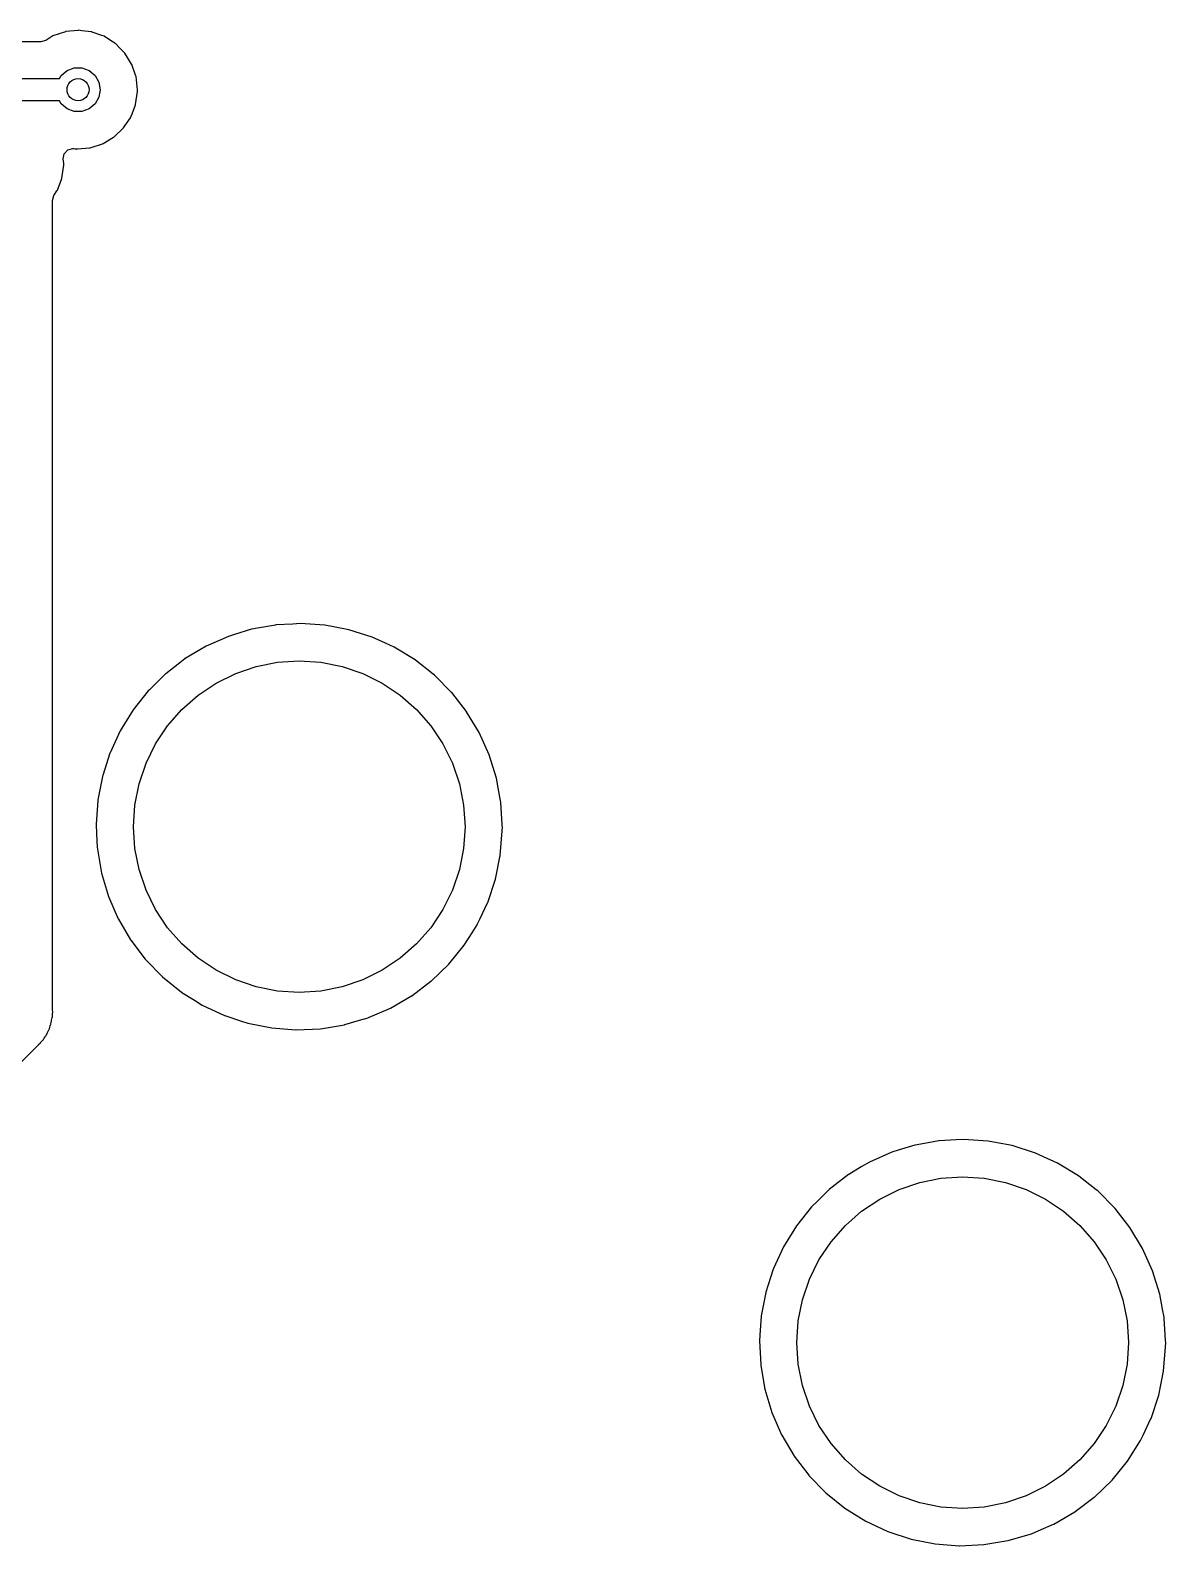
# Model space of a CAD drawing. Extents: x -3.92 to 3.92, y 0.02 to 7.83.
# Drawn here: x -1.463 to -0.856, y 4.616 to 5.425 of the extents above; entities that cross this region are included whole.
import ezdxf

# ---------------------------------------------------------------- set-up
doc = ezdxf.new("R2010")
doc.units = 0
doc.header["$MEASUREMENT"] = 0
doc.layers.add('BLACK', color=7, linetype='CONTINUOUS')

msp = doc.modelspace()

# ---------------------------------------------------------------- linework, layer by layer
at = {"layer": 'BLACK', "linetype": 'CONTINUOUS'}
for p, q in [((-1.44382, 5.42468), (-1.45051, 5.4224)), ((-1.44354, 5.42471), (-1.44382, 5.42468)), ((-1.43706, 5.42539), (-1.44354, 5.42471)), ((-1.44354, 5.42471), (-1.44354, 5.42471)), ((-1.43679, 5.42542), (-1.43706, 5.42539)), ((-1.43706, 5.42539), (-1.43706, 5.42539)), ((-1.43507, 5.42521), (-1.43679, 5.42542)), ((-1.43004, 5.42461), (-1.43507, 5.42521)), ((-1.42977, 5.42458), (-1.43004, 5.42461)), ((-1.43004, 5.42461), (-1.43004, 5.42461)), ((-1.4295, 5.42449), (-1.42977, 5.42458)), ((-1.4295, 5.42448), (-1.4295, 5.42449)), ((-1.42428, 5.42262), (-1.4295, 5.42448)), ((-1.45693, 5.41931), (-1.68638, 5.41931)), ((-1.45433, 5.42005), (-1.45693, 5.41931)), ((-1.45051, 5.4224), (-1.45433, 5.42005)), ((-1.4231, 5.42221), (-1.42428, 5.42262)), ((-1.41973, 5.42006), (-1.4231, 5.42221)), ((-1.4174, 5.41859), (-1.41973, 5.42006)), ((-1.41714, 5.41842), (-1.4174, 5.41859)), ((-1.41694, 5.41822), (-1.41714, 5.41842)), ((-1.41465, 5.41592), (-1.41694, 5.41822)), ((-1.41694, 5.41822), (-1.41694, 5.41822)), ((-1.41215, 5.4134), (-1.41465, 5.41592)), ((-1.41201, 5.41317), (-1.41215, 5.4134)), ((-1.41063, 5.41096), (-1.41201, 5.41317)), ((-1.40841, 5.4074), (-1.41063, 5.41096)), ((-1.40831, 5.40714), (-1.40841, 5.4074)), ((-1.82069, 5.39961), (-1.44703, 5.39961)), ((-1.44703, 5.39961), (-1.44606, 5.40129)), ((-1.44606, 5.40129), (-1.44291, 5.40393)), ((-1.44291, 5.40393), (-1.43906, 5.40533)), ((-1.43906, 5.40533), (-1.43496, 5.40533)), ((-1.43496, 5.40533), (-1.4311, 5.40393)), ((-1.4311, 5.40393), (-1.42796, 5.40129)), ((-1.42796, 5.40129), (-1.42591, 5.39774)), ((-1.40632, 5.40142), (-1.40831, 5.40714)), ((-1.40608, 5.40073), (-1.40632, 5.40142)), ((-1.40529, 5.3937), (-1.40608, 5.40073)), ((-1.42591, 5.39774), (-1.4252, 5.3937)), ((-1.4252, 5.3937), (-1.42591, 5.38966)), ((-1.40629, 5.38581), (-1.40531, 5.39282)), ((-1.40531, 5.39282), (-1.40529, 5.3937)), ((-1.44703, 5.3878), (-1.82069, 5.3878)), ((-1.44606, 5.38611), (-1.44703, 5.3878)), ((-1.44291, 5.38347), (-1.44606, 5.38611)), ((-1.43906, 5.38207), (-1.44291, 5.38347)), ((-1.4311, 5.38347), (-1.43496, 5.38207)), ((-1.42796, 5.38611), (-1.4311, 5.38347)), ((-1.42591, 5.38966), (-1.42796, 5.38611)), ((-1.40822, 5.38073), (-1.40639, 5.38555)), ((-1.40639, 5.38555), (-1.40629, 5.38581)), ((-1.40639, 5.38555), (-1.40639, 5.38555)), ((-1.43496, 5.38207), (-1.43906, 5.38207)), ((-1.41202, 5.37435), (-1.40911, 5.37873)), ((-1.40911, 5.37873), (-1.4088, 5.3792)), ((-1.4088, 5.3792), (-1.40822, 5.38073)), ((-1.42367, 5.36496), (-1.41807, 5.3683)), ((-1.41807, 5.3683), (-1.41783, 5.36844)), ((-1.41807, 5.3683), (-1.41807, 5.3683)), ((-1.41783, 5.36844), (-1.41271, 5.37331)), ((-1.41271, 5.37331), (-1.41202, 5.37435)), ((-1.44493, 5.35675), (-1.44445, 5.3595)), ((-1.44445, 5.3595), (-1.44255, 5.36155)), ((-1.44255, 5.36155), (-1.43985, 5.36226)), ((-1.43985, 5.36226), (-1.43935, 5.36222)), ((-1.43935, 5.36222), (-1.43859, 5.36212)), ((-1.43859, 5.36212), (-1.43795, 5.36203)), ((-1.43795, 5.36203), (-1.43795, 5.36203)), ((-1.43795, 5.36203), (-1.43767, 5.36199)), ((-1.43767, 5.36199), (-1.4374, 5.36202)), ((-1.4374, 5.36202), (-1.43091, 5.36261)), ((-1.4374, 5.36202), (-1.4374, 5.36202)), ((-1.43091, 5.36261), (-1.43063, 5.36263)), ((-1.43091, 5.36261), (-1.43091, 5.36261)), ((-1.43063, 5.36263), (-1.42391, 5.36482)), ((-1.42391, 5.36482), (-1.42367, 5.36496)), ((-1.44566, 5.34644), (-1.44468, 5.35345)), ((-1.44466, 5.35433), (-1.44493, 5.35675)), ((-1.44468, 5.35345), (-1.44466, 5.35433)), ((-1.44807, 5.34009), (-1.44576, 5.34618)), ((-1.44576, 5.34618), (-1.44566, 5.34644)), ((-1.44576, 5.34618), (-1.44576, 5.34618)), ((-1.45077, 5.33443), (-1.44994, 5.33717)), ((-1.44994, 5.33717), (-1.44832, 5.3396)), ((-1.44832, 5.3396), (-1.44817, 5.33983)), ((-1.44817, 5.33983), (-1.44807, 5.34009)), ((-1.45077, 4.90302), (-1.45077, 5.33443)), ((-1.32233, 5.10826), (-1.33137, 5.10777)), ((-1.31848, 5.10848), (-1.32233, 5.10826)), ((-1.31833, 5.10848), (-1.31848, 5.10848)), ((-1.31848, 5.10848), (-1.31848, 5.10848)), ((-1.3053, 5.10763), (-1.31833, 5.10848)), ((-1.35671, 5.10168), (-1.36865, 5.0964)), ((-1.35354, 5.10265), (-1.35671, 5.10168)), ((-1.34437, 5.10544), (-1.35354, 5.10265)), ((-1.34422, 5.10549), (-1.34437, 5.10544)), ((-1.34437, 5.10544), (-1.34437, 5.10544)), ((-1.34125, 5.10601), (-1.34422, 5.10549)), ((-1.33151, 5.10774), (-1.34125, 5.10601)), ((-1.33137, 5.10777), (-1.33151, 5.10774)), ((-1.33151, 5.10774), (-1.33151, 5.10774)), ((-1.30515, 5.1076), (-1.3053, 5.10763)), ((-1.30067, 5.10676), (-1.30515, 5.1076)), ((-1.30515, 5.1076), (-1.30515, 5.1076)), ((-1.29247, 5.10522), (-1.30067, 5.10676)), ((-1.28002, 5.10128), (-1.29247, 5.10522)), ((-1.27988, 5.10122), (-1.28002, 5.10128)), ((-1.27288, 5.09803), (-1.27988, 5.10122)), ((-1.27988, 5.10122), (-1.27988, 5.10122)), ((-1.37168, 5.0946), (-1.37975, 5.0898)), ((-1.36865, 5.0964), (-1.37168, 5.0946)), ((-1.26813, 5.09588), (-1.27288, 5.09803)), ((-1.25698, 5.08908), (-1.26813, 5.09588)), ((-1.38262, 5.08761), (-1.39021, 5.08175)), ((-1.37999, 5.08963), (-1.38262, 5.08761)), ((-1.37988, 5.08973), (-1.37999, 5.08963)), ((-1.37975, 5.0898), (-1.37988, 5.08973)), ((-1.37975, 5.0898), (-1.37975, 5.0898)), ((-1.3528, 5.08184), (-1.34182, 5.08556)), ((-1.34182, 5.08556), (-1.33046, 5.08782)), ((-1.33046, 5.08782), (-1.3189, 5.08858)), ((-1.3189, 5.08858), (-1.30734, 5.08782)), ((-1.30734, 5.08782), (-1.29597, 5.08556)), ((-1.29597, 5.08556), (-1.285, 5.08184)), ((-1.25687, 5.08899), (-1.25698, 5.08908)), ((-1.24732, 5.08146), (-1.25687, 5.08899)), ((-1.39032, 5.08165), (-1.39894, 5.07316)), ((-1.39021, 5.08175), (-1.39032, 5.08165)), ((-1.37282, 5.07028), (-1.36319, 5.07671)), ((-1.36319, 5.07671), (-1.3528, 5.08184)), ((-1.285, 5.08184), (-1.27461, 5.07671)), ((-1.27461, 5.07671), (-1.26497, 5.07028)), ((-1.24673, 5.081), (-1.24732, 5.08146)), ((-1.23752, 5.07174), (-1.24673, 5.081)), ((-1.39952, 5.07259), (-1.40765, 5.06238)), ((-1.39894, 5.07316), (-1.39952, 5.07259)), ((-1.38154, 5.06264), (-1.37282, 5.07028)), ((-1.26497, 5.07028), (-1.25626, 5.06264)), ((-1.23743, 5.07162), (-1.23752, 5.07174)), ((-1.22958, 5.06156), (-1.23743, 5.07162)), ((-1.23743, 5.07162), (-1.23743, 5.07162)), ((-1.40765, 5.06238), (-1.41451, 5.05126)), ((-1.38918, 5.05393), (-1.38154, 5.06264)), ((-1.25626, 5.06264), (-1.24862, 5.05393)), ((-1.22949, 5.06145), (-1.22958, 5.06156)), ((-1.22958, 5.06156), (-1.22958, 5.06156)), ((-1.22276, 5.05026), (-1.22949, 5.06145)), ((-1.41451, 5.05126), (-1.41457, 5.05113)), ((-1.39561, 5.04429), (-1.38918, 5.05393)), ((-1.24862, 5.05393), (-1.24218, 5.04429)), ((-1.41457, 5.05113), (-1.41991, 5.03954)), ((-1.40074, 5.0339), (-1.39561, 5.04429)), ((-1.24218, 5.04429), (-1.23706, 5.0339)), ((-1.21742, 5.03835), (-1.22276, 5.05026)), ((-1.42002, 5.03927), (-1.42385, 5.02737)), ((-1.41997, 5.03941), (-1.42002, 5.03927)), ((-1.42002, 5.03927), (-1.42002, 5.03927)), ((-1.41991, 5.03954), (-1.41997, 5.03941)), ((-1.41991, 5.03954), (-1.41991, 5.03954)), ((-1.21354, 5.02588), (-1.21742, 5.03835)), ((-1.42397, 5.02698), (-1.424, 5.02683)), ((-1.42385, 5.02737), (-1.42397, 5.02698)), ((-1.40446, 5.02293), (-1.40074, 5.0339)), ((-1.23706, 5.0339), (-1.23333, 5.02293)), ((-1.424, 5.02683), (-1.42643, 5.01431)), ((-1.424, 5.02683), (-1.424, 5.02683)), ((-1.40672, 5.01156), (-1.40446, 5.02293)), ((-1.23333, 5.02293), (-1.23107, 5.01156)), ((-1.21262, 5.02084), (-1.21354, 5.02588)), ((-1.21133, 5.01376), (-1.21262, 5.02084)), ((-1.42647, 5.01401), (-1.42737, 5.00129)), ((-1.42645, 5.01416), (-1.42647, 5.01401)), ((-1.42647, 5.01401), (-1.42647, 5.01401)), ((-1.42643, 5.01431), (-1.42645, 5.01416)), ((-1.42643, 5.01431), (-1.42643, 5.01431)), ((-1.40748, 5), (-1.40672, 5.01156)), ((-1.23107, 5.01156), (-1.23031, 5)), ((-1.2112, 5.01303), (-1.21133, 5.01376)), ((-1.21119, 5.01288), (-1.2112, 5.01303)), ((-1.21048, 5.00114), (-1.21119, 5.01288)), ((-1.21119, 5.01288), (-1.21119, 5.01288)), ((-1.42737, 5.00129), (-1.42738, 5.00114)), ((-1.42738, 5.00114), (-1.42714, 4.99644)), ((-1.42714, 4.99644), (-1.42677, 4.98887)), ((-1.40672, 4.98844), (-1.40748, 5)), ((-1.23031, 5), (-1.23107, 4.98844)), ((-1.21149, 4.98471), (-1.21044, 4.99773)), ((-1.21043, 5.00023), (-1.21048, 5.00114)), ((-1.21044, 4.99773), (-1.21041, 5)), ((-1.21041, 5), (-1.21043, 5.00023)), ((-1.42677, 4.98887), (-1.42673, 4.9881)), ((-1.42673, 4.9881), (-1.4267, 4.98795)), ((-1.4267, 4.98795), (-1.4267, 4.98795)), ((-1.4267, 4.98795), (-1.42541, 4.98044)), ((-1.40446, 4.97707), (-1.40672, 4.98844)), ((-1.23107, 4.98844), (-1.23333, 4.97707)), ((-1.42541, 4.98044), (-1.42452, 4.97523)), ((-1.21411, 4.97192), (-1.21149, 4.98471)), ((-1.42452, 4.97523), (-1.42078, 4.96272)), ((-1.40074, 4.9661), (-1.40446, 4.97707)), ((-1.23333, 4.97707), (-1.23706, 4.9661)), ((-1.21824, 4.95954), (-1.21411, 4.97192)), ((-1.42078, 4.96272), (-1.41556, 4.95075)), ((-1.39561, 4.95571), (-1.40074, 4.9661)), ((-1.23706, 4.9661), (-1.24218, 4.95571)), ((-1.38918, 4.94607), (-1.39561, 4.95571)), ((-1.24218, 4.95571), (-1.24862, 4.94607)), ((-1.22247, 4.95062), (-1.21831, 4.9594)), ((-1.21831, 4.9594), (-1.21824, 4.95954)), ((-1.41556, 4.95075), (-1.41548, 4.95062)), ((-1.41548, 4.95062), (-1.41548, 4.95062)), ((-1.41548, 4.95062), (-1.40902, 4.93962)), ((-1.38154, 4.93736), (-1.38918, 4.94607)), ((-1.24862, 4.94607), (-1.25626, 4.93736)), ((-1.22658, 4.94337), (-1.22391, 4.94761)), ((-1.22391, 4.94761), (-1.22383, 4.94774)), ((-1.22391, 4.94761), (-1.22391, 4.94761)), ((-1.22383, 4.94774), (-1.22247, 4.95062)), ((-1.40902, 4.93962), (-1.40902, 4.93962)), ((-1.40902, 4.93962), (-1.40894, 4.93949)), ((-1.40894, 4.93949), (-1.40885, 4.93937)), ((-1.40885, 4.93937), (-1.40111, 4.92923)), ((-1.2308, 4.93669), (-1.22658, 4.94337)), ((-1.37282, 4.92972), (-1.38154, 4.93736)), ((-1.25626, 4.93736), (-1.26497, 4.92972)), ((-1.23904, 4.92657), (-1.2308, 4.93669)), ((-1.40111, 4.92923), (-1.40111, 4.92923)), ((-1.40111, 4.92923), (-1.40102, 4.92911)), ((-1.40102, 4.92911), (-1.39191, 4.91976)), ((-1.36319, 4.92329), (-1.37282, 4.92972)), ((-1.3528, 4.91816), (-1.36319, 4.92329)), ((-1.27461, 4.92329), (-1.285, 4.91816)), ((-1.26497, 4.92972), (-1.27461, 4.92329)), ((-1.24844, 4.91751), (-1.23904, 4.92657)), ((-1.39191, 4.91976), (-1.38174, 4.91157)), ((-1.34182, 4.91444), (-1.3528, 4.91816)), ((-1.33046, 4.91218), (-1.34182, 4.91444)), ((-1.29597, 4.91444), (-1.30734, 4.91218)), ((-1.285, 4.91816), (-1.29597, 4.91444)), ((-1.25874, 4.90973), (-1.24856, 4.91742)), ((-1.24856, 4.91742), (-1.24844, 4.91751)), ((-1.38174, 4.91157), (-1.38161, 4.91149)), ((-1.38161, 4.91149), (-1.38161, 4.91149)), ((-1.38161, 4.91149), (-1.37483, 4.90726)), ((-1.37483, 4.90726), (-1.37066, 4.90466)), ((-1.3189, 4.91142), (-1.33046, 4.91218)), ((-1.30734, 4.91218), (-1.3189, 4.91142)), ((-1.27015, 4.90308), (-1.25886, 4.90964)), ((-1.25886, 4.90964), (-1.25874, 4.90973)), ((-1.25874, 4.90973), (-1.25874, 4.90973)), ((-1.45121, 4.8966), (-1.45085, 4.89804)), ((-1.45085, 4.89804), (-1.45077, 4.89834)), ((-1.45075, 4.90255), (-1.45077, 4.90302)), ((-1.45077, 4.89917), (-1.45071, 4.89994)), ((-1.45077, 4.89834), (-1.45077, 4.89917)), ((-1.45058, 4.90076), (-1.45075, 4.90255)), ((-1.45071, 4.89994), (-1.45063, 4.90046)), ((-1.45063, 4.90046), (-1.45058, 4.90076)), ((-1.37066, 4.90466), (-1.35883, 4.89913)), ((-1.35883, 4.89913), (-1.35869, 4.89909)), ((-1.35869, 4.89909), (-1.34972, 4.89614)), ((-1.28667, 4.8966), (-1.28215, 4.89793)), ((-1.28215, 4.89793), (-1.2819, 4.89804)), ((-1.2819, 4.89804), (-1.27139, 4.90255)), ((-1.27139, 4.90255), (-1.27015, 4.90308)), ((-1.45416, 4.88843), (-1.45345, 4.89008)), ((-1.45345, 4.89008), (-1.45324, 4.8905)), ((-1.45324, 4.8905), (-1.45253, 4.8918)), ((-1.45253, 4.8918), (-1.45238, 4.89207)), ((-1.45253, 4.8918), (-1.45253, 4.8918)), ((-1.45238, 4.89207), (-1.45217, 4.89288)), ((-1.45217, 4.89288), (-1.45192, 4.89361)), ((-1.45192, 4.89361), (-1.45171, 4.89409)), ((-1.45171, 4.89409), (-1.45159, 4.89437)), ((-1.45171, 4.89409), (-1.45171, 4.89409)), ((-1.45159, 4.89437), (-1.45154, 4.89468)), ((-1.45154, 4.89468), (-1.45131, 4.89614)), ((-1.45154, 4.89468), (-1.45154, 4.89468)), ((-1.45131, 4.89614), (-1.45121, 4.8966)), ((-1.34972, 4.89614), (-1.34643, 4.89507)), ((-1.34643, 4.89507), (-1.33362, 4.89252)), ((-1.33362, 4.89252), (-1.33347, 4.89251)), ((-1.33347, 4.89251), (-1.33347, 4.89251)), ((-1.33347, 4.89251), (-1.32075, 4.89154)), ((-1.32075, 4.89154), (-1.32075, 4.89154)), ((-1.32075, 4.89154), (-1.3206, 4.89153)), ((-1.3206, 4.89153), (-1.30756, 4.89211)), ((-1.30756, 4.89211), (-1.29468, 4.89425)), ((-1.29468, 4.89425), (-1.29454, 4.89429)), ((-1.29454, 4.89429), (-1.28667, 4.8966)), ((-1.29454, 4.89429), (-1.29454, 4.89429)), ((-1.59504, 4.74669), (-1.46052, 4.88121)), ((-1.46052, 4.88121), (-1.46018, 4.88152)), ((-1.46018, 4.88152), (-1.45992, 4.88168)), ((-1.45992, 4.88168), (-1.45946, 4.88218)), ((-1.45946, 4.88218), (-1.45804, 4.88369)), ((-1.45804, 4.88369), (-1.45793, 4.88381)), ((-1.45793, 4.88381), (-1.45713, 4.8846)), ((-1.45713, 4.8846), (-1.45703, 4.88473)), ((-1.45703, 4.88474), (-1.45672, 4.88509)), ((-1.45703, 4.88473), (-1.45703, 4.88474)), ((-1.45703, 4.88473), (-1.45703, 4.88473)), ((-1.45672, 4.88509), (-1.45549, 4.8864)), ((-1.45549, 4.8864), (-1.45516, 4.887)), ((-1.45516, 4.887), (-1.45509, 4.88713)), ((-1.45509, 4.88713), (-1.45467, 4.88778)), ((-1.45467, 4.88778), (-1.45435, 4.88819)), ((-1.45435, 4.88819), (-1.45416, 4.88843)), ((-1.45435, 4.88819), (-1.45435, 4.88819)), ((-0.967997, 4.83267), (-0.977036, 4.83218)), ((-0.964148, 4.83289), (-0.967997, 4.83267)), ((-0.963999, 4.83289), (-0.964148, 4.83289)), ((-0.964148, 4.83289), (-0.964148, 4.83289)), ((-0.95097, 4.83204), (-0.963999, 4.83289)), ((-1.00238, 4.82609), (-1.01432, 4.82081)), ((-0.998903, 4.82715), (-1.00238, 4.82609)), ((-0.990035, 4.82985), (-0.998903, 4.82715)), ((-0.989892, 4.8299), (-0.990035, 4.82985)), ((-0.990035, 4.82985), (-0.990035, 4.82985)), ((-0.983037, 4.83111), (-0.989892, 4.8299)), ((-0.977183, 4.83215), (-0.983037, 4.83111)), ((-0.977036, 4.83218), (-0.977183, 4.83215)), ((-0.977183, 4.83215), (-0.977183, 4.83215)), ((-0.950824, 4.83201), (-0.95097, 4.83204)), ((-0.946173, 4.83114), (-0.950824, 4.83201)), ((-0.950824, 4.83201), (-0.950824, 4.83201)), ((-0.938138, 4.82963), (-0.946173, 4.83114)), ((-0.925689, 4.82569), (-0.938138, 4.82963)), ((-0.925554, 4.82563), (-0.925689, 4.82569)), ((-0.925553, 4.82563), (-0.925554, 4.82563)), ((-0.921303, 4.8237), (-0.925553, 4.82563)), ((-1.01867, 4.81823), (-1.02542, 4.81421)), ((-1.01432, 4.82081), (-1.01867, 4.81823)), ((-0.913803, 4.82029), (-0.921303, 4.8237)), ((-0.902653, 4.81349), (-0.913803, 4.82029)), ((-1.02554, 4.81414), (-1.03588, 4.80616)), ((-1.02542, 4.81421), (-1.02554, 4.81414)), ((-1.02542, 4.81421), (-1.02542, 4.81421)), ((-0.998466, 4.80625), (-0.987494, 4.80997)), ((-0.987494, 4.80997), (-0.976129, 4.81223)), ((-0.976129, 4.81223), (-0.964567, 4.81299)), ((-0.964567, 4.81299), (-0.953005, 4.81223)), ((-0.953005, 4.81223), (-0.94164, 4.80997)), ((-0.94164, 4.80997), (-0.930668, 4.80625)), ((-0.902536, 4.8134), (-0.902653, 4.81349)), ((-0.893219, 4.80606), (-0.902536, 4.8134)), ((-1.03599, 4.80606), (-1.04213, 4.80001)), ((-1.03588, 4.80616), (-1.03599, 4.80606)), ((-1.01849, 4.79469), (-1.00886, 4.80112)), ((-1.00886, 4.80112), (-0.998466, 4.80625)), ((-0.930668, 4.80625), (-0.920276, 4.80112)), ((-0.920276, 4.80112), (-0.910641, 4.79469)), ((-0.892399, 4.80541), (-0.893219, 4.80606)), ((-0.883191, 4.79615), (-0.892399, 4.80541)), ((-1.04519, 4.797), (-1.05332, 4.78679)), ((-1.04213, 4.80001), (-1.04519, 4.797)), ((-1.0272, 4.78705), (-1.01849, 4.79469)), ((-0.910641, 4.79469), (-0.90193, 4.78705)), ((-0.883099, 4.79603), (-0.883191, 4.79615)), ((-0.875253, 4.78597), (-0.883099, 4.79603)), ((-0.883099, 4.79603), (-0.883099, 4.79603)), ((-1.05332, 4.78679), (-1.06018, 4.77567)), ((-1.03484, 4.77834), (-1.0272, 4.78705)), ((-0.90193, 4.78705), (-0.89429, 4.77834)), ((-0.875161, 4.78586), (-0.875253, 4.78597)), ((-0.875253, 4.78597), (-0.875253, 4.78597)), ((-0.868427, 4.77467), (-0.875161, 4.78586)), ((-1.04128, 4.7687), (-1.03484, 4.77834)), ((-0.89429, 4.77834), (-0.887852, 4.7687)), ((-1.06024, 4.77554), (-1.06558, 4.76395)), ((-1.06018, 4.77567), (-1.06024, 4.77554)), ((-1.04641, 4.75831), (-1.04128, 4.7687)), ((-0.887852, 4.7687), (-0.882727, 4.75831)), ((-0.863085, 4.76276), (-0.868427, 4.77467)), ((-1.06569, 4.76367), (-1.06713, 4.75919)), ((-1.06564, 4.76382), (-1.06569, 4.76368)), ((-1.06569, 4.76368), (-1.06569, 4.76367)), ((-1.06558, 4.76395), (-1.06564, 4.76382)), ((-1.06558, 4.76395), (-1.06558, 4.76395)), ((-0.859213, 4.75029), (-0.863085, 4.76276)), ((-1.06713, 4.75919), (-1.06964, 4.75139)), ((-1.05013, 4.74734), (-1.04641, 4.75831)), ((-0.882727, 4.75831), (-0.879003, 4.74734)), ((-1.06967, 4.75124), (-1.0721, 4.73872)), ((-1.06964, 4.75139), (-1.06967, 4.75124)), ((-1.06967, 4.75124), (-1.06967, 4.75124)), ((-1.05239, 4.73597), (-1.05013, 4.74734)), ((-0.879003, 4.74734), (-0.876742, 4.73597)), ((-0.857764, 4.74235), (-0.859213, 4.75029)), ((-1.07213, 4.73842), (-1.07265, 4.7311)), ((-1.07212, 4.73857), (-1.07213, 4.73842)), ((-1.07213, 4.73842), (-1.07213, 4.73842)), ((-1.0721, 4.73872), (-1.07212, 4.73857)), ((-1.0721, 4.73872), (-1.0721, 4.73872)), ((-1.05315, 4.72441), (-1.05239, 4.73597)), ((-0.876742, 4.73597), (-0.875984, 4.72441)), ((-0.856971, 4.73801), (-0.857764, 4.74235)), ((-0.856867, 4.73744), (-0.856971, 4.73801)), ((-0.856858, 4.73729), (-0.856867, 4.73744)), ((-0.85615, 4.72555), (-0.856858, 4.73729)), ((-0.856858, 4.73729), (-0.856858, 4.73729)), ((-1.07265, 4.7311), (-1.07305, 4.72555)), ((-1.07305, 4.72555), (-1.0724, 4.7125)), ((-1.05239, 4.71285), (-1.05315, 4.72441)), ((-0.875984, 4.72441), (-0.876742, 4.71285)), ((-0.857164, 4.70912), (-0.856105, 4.72214)), ((-0.856082, 4.72441), (-0.85615, 4.72555)), ((-0.856105, 4.72214), (-0.856082, 4.72441)), ((-1.0724, 4.7125), (-1.07237, 4.71236)), ((-1.07237, 4.71236), (-1.07237, 4.71236)), ((-1.07237, 4.71236), (-1.07179, 4.70898)), ((-1.05013, 4.70148), (-1.05239, 4.71285)), ((-0.876742, 4.71285), (-0.879003, 4.70148)), ((-1.07179, 4.70898), (-1.07019, 4.69964)), ((-0.859778, 4.69633), (-0.857164, 4.70912)), ((-1.07019, 4.69964), (-1.06644, 4.68713)), ((-1.04641, 4.69051), (-1.05013, 4.70148)), ((-0.879003, 4.70148), (-0.882727, 4.69051)), ((-0.86391, 4.68395), (-0.859778, 4.69633)), ((-1.06644, 4.68713), (-1.06123, 4.67516)), ((-1.04128, 4.68012), (-1.04641, 4.69051)), ((-0.882727, 4.69051), (-0.887852, 4.68012)), ((-1.03484, 4.67048), (-1.04128, 4.68012)), ((-0.887852, 4.68012), (-0.89429, 4.67048)), ((-0.868135, 4.67503), (-0.863974, 4.68381)), ((-0.863974, 4.68381), (-0.86391, 4.68395)), ((-1.06123, 4.67516), (-1.06115, 4.67503)), ((-1.06115, 4.67503), (-1.06115, 4.67503)), ((-1.06115, 4.67503), (-1.05469, 4.66403)), ((-0.876468, 4.6611), (-0.869501, 4.67215)), ((-0.869501, 4.67215), (-0.868135, 4.67503)), ((-1.05469, 4.66403), (-1.05469, 4.66403)), ((-1.05469, 4.66403), (-1.05461, 4.6639)), ((-1.05461, 4.6639), (-1.05452, 4.66378)), ((-1.05452, 4.66378), (-1.04678, 4.65364)), ((-1.0272, 4.66177), (-1.03484, 4.67048)), ((-0.89429, 4.67048), (-0.90193, 4.66177)), ((-1.01849, 4.65413), (-1.0272, 4.66177)), ((-0.90193, 4.66177), (-0.910641, 4.65413)), ((-0.884711, 4.65098), (-0.876468, 4.6611)), ((-1.04678, 4.65364), (-1.04678, 4.65364)), ((-1.04678, 4.65364), (-1.04669, 4.65352)), ((-1.04669, 4.65352), (-1.03758, 4.64417)), ((-1.00886, 4.64769), (-1.01849, 4.65413)), ((-0.998466, 4.64257), (-1.00886, 4.64769)), ((-0.920276, 4.64769), (-0.930668, 4.64257)), ((-0.910641, 4.65413), (-0.920276, 4.64769)), ((-0.894111, 4.64192), (-0.884711, 4.65098)), ((-1.03758, 4.64417), (-1.02741, 4.63598)), ((-0.987494, 4.63885), (-0.998466, 4.64257)), ((-0.976129, 4.63658), (-0.987494, 4.63885)), ((-0.94164, 4.63885), (-0.953005, 4.63658)), ((-0.930668, 4.64257), (-0.94164, 4.63885)), ((-0.904413, 4.63414), (-0.894231, 4.64183)), ((-0.894231, 4.64183), (-0.894111, 4.64192)), ((-1.02741, 4.63598), (-1.01633, 4.62907)), ((-0.964567, 4.63583), (-0.976129, 4.63658)), ((-0.953005, 4.63658), (-0.964567, 4.63583)), ((-0.915822, 4.62749), (-0.904532, 4.63405)), ((-0.904532, 4.63405), (-0.904413, 4.63414)), ((-0.904413, 4.63414), (-0.904413, 4.63414)), ((-1.01633, 4.62907), (-1.0045, 4.62354)), ((-1.0045, 4.62354), (-0.992096, 4.61948)), ((-0.934615, 4.62034), (-0.927819, 4.62234)), ((-0.927819, 4.62234), (-0.922621, 4.62457)), ((-0.922621, 4.62457), (-0.915959, 4.62743)), ((-0.915959, 4.62743), (-0.915822, 4.62749)), ((-0.992096, 4.61948), (-0.97929, 4.61693)), ((-0.97929, 4.61693), (-0.979142, 4.61692)), ((-0.979142, 4.61692), (-0.979141, 4.61692)), ((-0.979141, 4.61692), (-0.96642, 4.61595)), ((-0.96642, 4.61595), (-0.966419, 4.61595)), ((-0.966419, 4.61595), (-0.966271, 4.61594)), ((-0.966271, 4.61594), (-0.953227, 4.61652)), ((-0.953227, 4.61652), (-0.940348, 4.61866)), ((-0.940348, 4.61866), (-0.940204, 4.6187)), ((-0.940204, 4.6187), (-0.934615, 4.62034)), ((-0.940204, 4.6187), (-0.940204, 4.6187))]:
    msp.add_line(p, q, dxfattribs=at)
at = {"layer": 'BLACK'}
msp.add_circle((-1.43701, 5.3937), 0.005906, dxfattribs=at)

doc.saveas('drawing.dxf')
